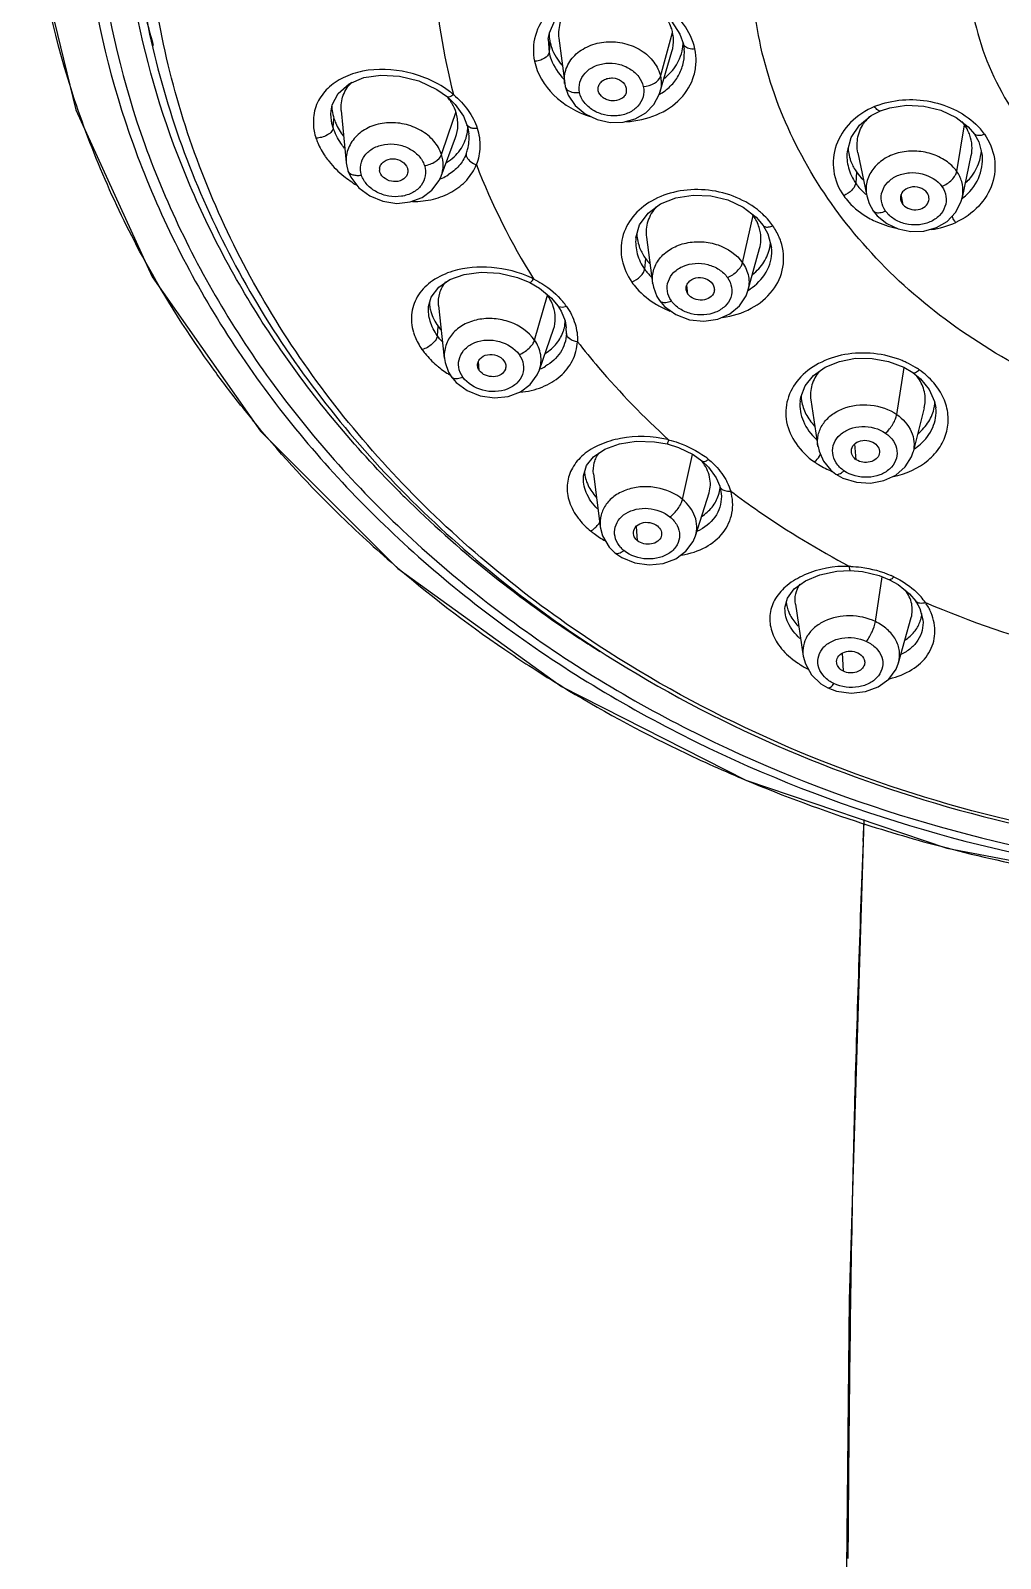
# Model space of a CAD drawing. Extents: x 0 to 1693, y 0 to 1240.
# Drawn here: x 888.09 to 918.06, y 594.51 to 641.74 of the extents above; entities that cross this region are included whole.
import ezdxf

# ---------------------------------------------------------------- set-up
doc = ezdxf.new("R2010")
doc.units = 0
doc.header["$LTSCALE"] = 14
doc.header["$MEASUREMENT"] = 0
doc.layers.add('DEF_LAYER_ASSEM_MEMBER', color=7, linetype='CONTINUOUS')

msp = doc.modelspace()

# ---------------------------------------------------------------- linework, layer by layer
at = {"layer": 'DEF_LAYER_ASSEM_MEMBER', "color": 7, "linetype": 'Continuous'}
for p, q in [((907.893, 642.035), (908.156, 641.636)), ((904.086, 641.479), (904.086, 641.476)), ((904.412, 641.506), (904.594, 640.102)), ((908.156, 641.636), (908.264, 641.321)), ((907.535, 639.827), (907.908, 641.096)), ((908.264, 641.321), (908.264, 641.321)), ((908.286, 641.172), (908.286, 641.173)), ((904.594, 640.102), (904.609, 640.011)), ((900.97, 639.69), (901.208, 639.457)), ((904.609, 640.011), (904.61, 640.01)), ((905.631, 639.881), (905.628, 639.903)), ((906.497, 639.961), (906.492, 639.818)), ((897.376, 639.259), (897.376, 639.266)), ((897.692, 639.266), (897.846, 637.661)), ((900.776, 637.241), (901.223, 638.439)), ((901.635, 638.546), (901.635, 638.547)), ((917.256, 638.542), (917.39, 638.304)), ((917.256, 638.542), (917.256, 638.542)), ((917.39, 638.304), (917.497, 637.893)), ((913.322, 638.004), (913.321, 637.992)), ((913.655, 637.967), (913.929, 636.633)), ((916.887, 636.578), (917.157, 637.876)), ((917.501, 637.892), (917.501, 637.893)), ((897.845, 637.664), (897.846, 637.656)), ((897.897, 637.412), (897.897, 637.411)), ((897.897, 637.411), (897.983, 637.211)), ((898.885, 637.36), (898.873, 637.418)), ((900.777, 637.241), (900.778, 637.244)), ((910.113, 636.281), (910.512, 635.974)), ((913.928, 636.633), (913.928, 636.631)), ((915.05, 636.359), (914.993, 636.671)), ((916.839, 636.438), (916.882, 636.599)), ((910.512, 635.974), (910.73, 635.719)), ((914.128, 636.173), (914.254, 636.018)), ((906.793, 635.335), (906.792, 635.332)), ((907.119, 635.35), (907.311, 633.928)), ((910.73, 635.719), (910.876, 635.459)), ((910.73, 635.719), (910.73, 635.719)), ((910.876, 635.459), (910.985, 635.036)), ((910.255, 633.696), (910.618, 635.006)), ((910.987, 635.036), (910.986, 635.041)), ((907.313, 633.915), (907.311, 633.928)), ((908.399, 633.597), (908.347, 633.729)), ((900.388, 633.199), (900.389, 633.207)), ((900.7, 633.239), (900.872, 631.613)), ((904.381, 633.234), (904.381, 633.234)), ((904.381, 633.234), (904.483, 633.068)), ((907.521, 633.398), (907.678, 633.214)), ((907.521, 633.398), (907.521, 633.398)), ((903.812, 631.252), (904.25, 632.511)), ((904.643, 632.548), (904.643, 632.549)), ((900.876, 631.611), (900.877, 631.6)), ((914.602, 631.514), (915.069, 631.335)), ((915.069, 631.335), (915.347, 631.171)), ((901.087, 631.046), (901.087, 631.046)), ((901.087, 631.046), (901.238, 630.867)), ((912.2, 630.323), (912.415, 628.887)), ((915.704, 630.074), (915.361, 628.721)), ((916.065, 630.075), (916.064, 630.077)), ((912.416, 628.881), (912.415, 628.887)), ((908.834, 628.437), (908.835, 628.437)), ((908.835, 628.437), (909.037, 628.244)), ((905.176, 627.976), (905.176, 627.976)), ((905.485, 628.036), (905.686, 626.407)), ((908.633, 626.123), (909.054, 627.454)), ((909.386, 627.653), (909.43, 627.435)), ((909.386, 627.653), (909.387, 627.652)), ((909.43, 627.435), (909.431, 627.426)), ((905.694, 626.409), (905.695, 626.399)), ((906.148, 625.595), (906.36, 625.449)), ((914.626, 624.765), (914.898, 624.613)), ((911.405, 623.94), (911.474, 624.19)), ((911.721, 624.007), (911.958, 622.397)), ((915.446, 624.099), (915.446, 624.1)), ((915.446, 624.099), (915.572, 623.88)), ((914.91, 622.198), (915.303, 623.595)), ((915.572, 623.88), (915.665, 623.523)), ((914.91, 622.198), (914.91, 622.198)), ((913.839, 617.334), (913.38, 602.497))]:
    msp.add_line(p, q, dxfattribs=at)
at = {"layer": 'DEF_LAYER_ASSEM_MEMBER', "color": 9, "linetype": 'Continuous'}
for p, q in [((904.086, 641.476), (904.11, 641.069)), ((907.555, 640.322), (907.93, 641.679)), ((904.14, 641.391), (904.11, 641.069)), ((905.631, 639.881), (905.629, 639.903)), ((900.997, 638.516), (901.232, 639.208)), ((897.441, 638.734), (897.466, 639.019)), ((916.71, 637.387), (916.948, 638.829)), ((900.789, 637.906), (900.997, 638.516)), ((913.613, 637.37), (913.586, 637.026)), ((910.091, 634.564), (910.42, 636.024)), ((907.087, 634.699), (907.062, 634.368)), ((903.664, 632.172), (904.061, 633.566)), ((908.399, 633.597), (908.367, 633.871)), ((900.661, 632.309), (900.684, 632.6)), ((904.648, 632.372), (904.643, 632.548)), ((901.956, 631.233), (901.932, 631.517)), ((914.857, 629.871), (915.087, 631.324)), ((913.601, 628.474), (913.557, 628.965)), ((908.236, 627.248), (908.542, 628.64)), ((906.842, 625.971), (906.811, 626.413)), ((914.194, 623.47), (914.401, 624.855)), ((913.208, 621.934), (913.18, 622.5)), ((913.837, 617.35), (913.811, 616.667))]:
    msp.add_line(p, q, dxfattribs=at)
at = {"layer": 'DEF_LAYER_ASSEM_MEMBER', "color": 7, "linetype": 'Continuous'}
for points in [[(888.091, 645.335), (888.17, 644.725), (889.485, 639.295), (891.85, 634.131), (895.194, 629.362), (899.441, 625.108), (904.491, 621.463), (910.188, 618.565), (916.407, 616.468), (922.533, 615.299)], [(904.087, 641.475), (904.12, 641.668), (904.287, 642.054), (904.58, 642.382), (904.986, 642.636), (905.471, 642.798), (906, 642.851), (906.54, 642.793), (907.056, 642.632), (907.518, 642.375), (907.893, 642.035)], [(908.264, 641.321), (908.27, 641.286), (908.286, 641.172)], [(897.376, 639.259), (897.409, 639.443), (897.595, 639.799), (897.937, 640.094), (898.391, 640.288), (898.91, 640.367), (899.494, 640.334), (900.092, 640.184), (900.642, 639.925), (900.97, 639.69)], [(904.61, 640.01), (904.7, 639.747), (904.916, 639.43), (905.223, 639.171), (905.595, 638.99), (905.999, 638.899), (906.405, 638.909), (906.777, 639.014), (907.099, 639.199), (907.352, 639.456), (907.518, 639.769), (907.537, 639.829)], [(901.208, 639.457), (901.463, 639.093), (901.575, 638.833)], [(913.328, 638.003), (913.451, 638.439), (913.706, 638.815), (914.069, 639.113), (914.349, 639.257)], [(914.349, 639.257), (914.644, 639.356), (915.153, 639.431), (915.691, 639.405), (916.215, 639.277), (916.686, 639.059), (917.065, 638.767), (917.256, 638.542)], [(901.575, 638.833), (901.589, 638.788), (901.626, 638.616), (901.634, 638.546)], [(897.846, 637.656), (897.862, 637.547), (897.897, 637.412)], [(897.983, 637.211), (898.231, 636.885), (898.573, 636.631), (898.977, 636.466), (899.405, 636.401), (899.82, 636.444), (900.188, 636.585), (900.493, 636.809), (900.716, 637.105), (900.778, 637.244)], [(906.793, 635.335), (906.909, 635.739), (907.172, 636.096), (907.556, 636.384), (908.032, 636.575), (908.563, 636.658), (909.108, 636.636), (909.635, 636.508), (910.113, 636.281)], [(913.928, 636.631), (914.001, 636.4), (914.128, 636.173)], [(914.254, 636.018), (914.545, 635.782), (914.898, 635.614), (915.291, 635.534), (915.694, 635.545), (916.079, 635.65), (916.412, 635.844), (916.67, 636.113), (916.839, 636.438)], [(900.389, 633.207), (900.472, 633.503), (900.701, 633.814), (901.043, 634.051), (901.484, 634.206), (902.01, 634.274), (902.577, 634.244), (903.14, 634.111), (903.515, 633.955)], [(903.515, 633.955), (903.814, 633.78), (904.182, 633.474), (904.381, 633.234)], [(907.317, 633.916), (907.335, 633.814), (907.443, 633.524), (907.521, 633.398)], [(907.678, 633.214), (908.028, 632.96), (908.449, 632.804), (908.896, 632.755), (909.327, 632.815), (909.702, 632.981), (909.997, 633.229), (910.201, 633.543), (910.256, 633.699)], [(904.483, 633.068), (904.604, 632.765), (904.643, 632.548)], [(900.877, 631.6), (900.897, 631.477), (901.005, 631.18), (901.087, 631.046)], [(911.869, 630.28), (911.888, 630.406), (912.025, 630.758), (912.279, 631.075), (912.643, 631.333), (913.088, 631.515), (913.582, 631.611), (914.097, 631.609), (914.602, 631.514)], [(901.238, 630.867), (901.578, 630.614), (901.986, 630.453), (902.422, 630.391), (902.847, 630.433), (903.225, 630.578), (903.528, 630.805), (903.746, 631.099), (903.813, 631.253)], [(915.347, 631.171), (915.585, 630.977), (915.86, 630.642), (916.026, 630.276), (916.064, 630.077)], [(905.176, 627.976), (905.271, 628.294), (905.488, 628.568), (905.833, 628.797), (906.285, 628.962), (906.807, 629.045), (907.367, 629.032), (907.76, 628.962)], [(907.76, 628.962), (908.106, 628.853), (908.562, 628.631), (908.834, 628.437)], [(912.425, 628.882), (912.456, 628.737), (912.592, 628.425), (912.815, 628.155), (912.968, 628.032)], [(912.968, 628.032), (913.191, 627.904), (913.606, 627.776), (914.042, 627.752), (914.46, 627.828), (914.829, 627.998), (915.119, 628.251), (915.309, 628.564), (915.361, 628.721)], [(909.037, 628.244), (909.276, 627.912), (909.387, 627.652)], [(905.695, 626.399), (905.763, 626.125), (905.967, 625.776), (906.148, 625.595)], [(906.36, 625.449), (906.766, 625.287), (907.205, 625.228), (907.636, 625.271), (908.025, 625.412), (908.34, 625.645), (908.559, 625.944), (908.633, 626.123)], [(911.474, 624.19), (911.688, 624.478), (912.034, 624.731), (912.479, 624.921), (913.001, 625.03), (913.419, 625.048)], [(913.419, 625.048), (913.799, 625.014), (914.31, 624.892), (914.626, 624.765)], [(914.898, 624.613), (915.249, 624.331), (915.446, 624.1)], [(911.966, 622.406), (912.03, 622.16), (912.218, 621.827), (912.508, 621.551), (912.728, 621.423)], [(912.728, 621.423), (912.997, 621.323), (913.446, 621.261), (913.886, 621.309), (914.283, 621.456), (914.609, 621.691), (914.836, 622.004), (914.91, 622.198)], [(913.38, 602.497), (913.184, 582.76), (912.751, 562.227)]]:
    msp.add_lwpolyline(points, dxfattribs=at)
for centre, radius, start, end in [((917.322, 648.531), 26.452, 190.9383, 195.9037), ((905.456, 641.67), 1.346, 179.7537, 188.2077), ((905.433, 641.667), 1.323, 188.2288, 192.0418), ((906.765, 641.43), 1.191, 2.4424, 12.0396), ((906.857, 641.417), 1.4, 336.9658, 350.4547), ((906.845, 641.419), 1.412, 350.471, 357.5747), ((899.593, 638.612), 1.75, 33.4831, 37.9253), ((898.681, 639.442), 1.285, 181.5215, 187.7218), ((900.252, 638.807), 1.351, 349.1422, 357.9572), ((914.99, 638.094), 1.392, 136.0123, 143.7972), ((915.039, 638.049), 1.458, 134.8106, 136.0607), ((915.765, 638.001), 1.444, 34.9753, 40.0772), ((915.845, 638.058), 1.346, 34.3478, 34.9407), ((914.729, 638.195), 1.383, 183.1398, 188.1453), ((914.739, 638.197), 1.393, 188.1632, 197.5555), ((916.035, 638.13), 1.439, 342.0053, 350.7785), ((916.072, 638.124), 1.402, 350.8038, 356.3652), ((899.151, 637.444), 0.279, 170.3718, 185.384), ((909.234, 635.194), 1.448, 34.9512, 37.6625), ((909.289, 635.233), 1.381, 26.3446, 34.9676), ((909.358, 635.267), 1.304, 17.2586, 26.3435), ((908.159, 635.532), 1.343, 182.8253, 188.1027), ((908.243, 635.546), 1.428, 188.1604, 197.6405), ((909.674, 635.285), 1.284, 349.0835, 356.3118), ((908.523, 635.704), 1.753, 215.0126, 221.6456), ((902.74, 632.643), 1.611, 34.9453, 36.5035), ((901.584, 633.394), 1.173, 183.0997, 189.0005), ((903.029, 632.803), 1.279, 18.5144, 18.9616), ((902.26, 633.703), 1.925, 214.9795, 219.118), ((903.46, 632.809), 1.152, 342.3645, 347.2741), ((903.413, 632.818), 1.2, 347.3274, 357.7295), ((914.314, 630.179), 1.457, 31.6669, 38.5471), ((913.135, 630.499), 1.24, 183.0978, 184.2444), ((913.157, 630.501), 1.263, 184.2606, 189.4618), ((914.787, 630.327), 1.248, 350.0607, 357.9418), ((914.78, 630.328), 1.255, 349.2909, 350.0628), ((907.591, 627.496), 1.558, 37.0882, 37.7076), ((907.603, 627.505), 1.543, 36.5051, 37.0882), ((923.064, 650.994), 33.298, 224.1676, 225.3286), ((906.312, 628.192), 1.112, 184.2399, 190.5551), ((923.941, 651.915), 34.57, 225.3681, 231.0587), ((908.312, 627.71), 1.087, 342.1003, 345.7509), ((908.302, 627.712), 1.098, 345.7794, 356.7846), ((925.192, 653.483), 36.576, 231.0788, 236.3578), ((912.471, 624.182), 1.04, 184.8504, 192.6908), ((914.591, 623.821), 1.044, 341.7615, 343.8902), ((914.593, 623.82), 1.043, 343.9028, 354.3808), ((914.588, 623.822), 1.047, 339.1458, 341.7615), ((925.691, 654.222), 37.467, 236.3477, 237.2846), ((925.794, 654.381), 37.656, 237.284, 237.4908), ((925.843, 654.458), 37.748, 237.4908, 237.7228)]:
    msp.add_arc(centre, radius, start, end, dxfattribs=at)
at = {"layer": 'DEF_LAYER_ASSEM_MEMBER', "color": 9, "linetype": 'Continuous'}
for centre, radius, start, end in [((919.981, 644.701), 19.457, 183.3868, 194.7076), ((906.143, 641.722), 2.163, 223.2976, 223.6196), ((899.392, 637.663), 2.745, 49.8517, 52.2764), ((906.562, 641.408), 1.9, 300.3234, 301.4505), ((906.573, 641.39), 1.88, 301.4519, 301.8104), ((915.158, 637.024), 2.567, 109.73, 112.6088), ((915.899, 637.37), 2.035, 35.023, 40.8317), ((899.976, 639.97), 3.508, 230.9837, 238.9521), ((900.134, 638.681), 1.644, 294.1643, 301.5444), ((921.543, 645.248), 21.114, 201.2468, 211.9837), ((900.094, 638.767), 1.739, 292.4033, 294.2143), ((915.778, 637.975), 1.801, 307.3917, 308.5825), ((915.876, 636.798), 1.026, 348.8127, 356.4852), ((908.975, 634.193), 2.554, 49.2567, 52.0007), ((909.27, 634.478), 2.143, 35.0112, 40.4445), ((915.539, 638.353), 2.787, 277.8724, 294.0843), ((918.757, 649.49), 30.939, 208.4068, 208.6711), ((902.257, 631.315), 3.075, 63.411, 64.7194), ((908.309, 634.062), 1.007, 185.8895, 187.696), ((909.296, 635.278), 1.838, 301.3709, 302.1484), ((909.31, 635.256), 1.813, 302.1401, 306.4217), ((902.745, 631.872), 2.331, 35.1313, 39.7498), ((908.928, 635.791), 2.928, 239.335, 242.632), ((908.98, 635.894), 3.043, 242.646, 248.1481), ((902.668, 633.777), 3.131, 229.4336, 230.9667), ((902.813, 633.961), 3.365, 231.0235, 238.3071), ((903.17, 632.817), 1.675, 292.4902, 293.505), ((903.198, 632.756), 1.608, 293.4698, 299.9189), ((913.893, 628.796), 2.965, 65.0916, 67.6921), ((913.956, 628.928), 2.818, 58.3557, 65.1345), ((914.062, 629.104), 2.613, 55.2898, 58.3153), ((921.077, 651.033), 33.729, 218.2247, 219.2123), ((907.016, 625.878), 3.307, 76.1881, 76.6327), ((907.287, 626.348), 2.765, 50.6003, 53.5213), ((914.003, 630.936), 3.045, 247.8785, 248.1691), ((904.88, 627.087), 0.968, 319.993, 324.9861), ((904.908, 627.066), 0.933, 325.0124, 326.9122), ((923.455, 653.283), 37.005, 227.3012, 229.0915), ((908.055, 627.67), 1.544, 294.219, 297.851), ((907.007, 626.373), 0.916, 222.1159, 230.4854), ((924.66, 654.731), 38.889, 229.1464, 235.6968), ((913.298, 621.66), 3.52, 87.8351, 88.4629), ((913.386, 621.945), 3.221, 64.6692, 66.3528), ((913.942, 622.779), 2.208, 35.3886, 41.157), ((928.031, 652.983), 31.428, 246.9808, 255.2238), ((925.515, 655.968), 40.393, 235.684, 238.2311), ((913.25, 624.339), 2.595, 231.3101, 236.1786), ((926.489, 657.591), 42.285, 238.2675, 243.9353), ((927.119, 658.869), 43.71, 243.9286, 246.8993), ((927.715, 660.303), 45.263, 246.9183, 251.7924), ((928.066, 661.367), 46.384, 251.7905, 255.1471), ((1685.065, 587.645), 771.799, 177.845028, 178.456591), ((928.461, 662.956), 48.021, 255.1781, 262.9147)]:
    msp.add_arc(centre, radius, start, end, dxfattribs=at)
for points, start_tangent, end_tangent in [([(928.579, 679.564), (914.427, 677.363), (907.964, 674.683), (902.211, 671.061), (897.369, 666.623), (893.603, 661.521), (891.044, 655.932), (889.78, 650.048), (889.855, 644.073), (891.266, 638.212), (893.964, 632.667), (897.856, 627.631), (902.809, 623.277), (908.651, 619.754), (922.171, 615.658)], (-1, 0), (0.990632, -0.136562)), ([(928.579, 679.155), (914.568, 676.977), (908.168, 674.324), (902.473, 670.739), (897.677, 666.346), (893.947, 661.296), (891.411, 655.763), (890.158, 649.938), (890.229, 644.022), (891.622, 638.219), (894.29, 632.729), (898.14, 627.741), (903.04, 623.427), (908.821, 619.936), (922.203, 615.873)], (-1, 0), (0.990541, -0.137215)), ([(928.579, 628.923), (921.604, 630.07), (918.452, 631.462), (915.69, 633.335), (913.423, 635.618), (911.739, 638.222), (910.701, 641.048), (910.351, 643.986), (910.701, 646.925), (911.739, 649.751), (913.423, 652.355), (915.69, 654.637), (918.452, 656.511), (921.604, 657.903), (928.579, 659.049)], (-1, 0), (1, 0)), ([(905.631, 622.734), (899.743, 627.573), (895.311, 633.376), (892.559, 639.85), (891.626, 646.669)], (-0.83663, 0.547769), (0, 1)), ([(891.544, 634.772), (889.343, 639.936), (888.189, 645.328)], (-0.475728, 0.879592), (-0.112484, 0.993653)), ([(908.618, 641.174), (908.261, 641.942), (907.581, 642.561), (906.683, 642.935), (905.706, 643.016), (904.797, 642.788), (904.088, 642.289), (903.689, 641.589), (903.661, 640.792)], (-0.214794, 0.976659), (0.204982, -0.978766)), ([(904.11, 641.069), (903.967, 640.885), (903.815, 640.819), (903.66, 640.792)], (-0.090074, -0.995935), (-0.998052, -0.062381)), ([(904.11, 641.069), (904.176, 640.849), (904.569, 640.239)], (0.20868, -0.977984), (0.685786, -0.727803)), ([(904.593, 640.106), (904.645, 640.569), (904.906, 640.974), (905.336, 641.261), (905.874, 641.392), (906.442, 641.344), (906.96, 641.126), (907.349, 640.767), (907.555, 640.322)], (-0.128146, 0.991755), (0.208589, -0.978003)), ([(906.495, 638.928), (907.434, 639.138), (908.173, 639.64), (908.589, 640.358), (908.653, 640.762), (908.618, 641.174)], (0.9989, 0.046882), (-0.195652, 0.980673)), ([(907.563, 639.793), (907.896, 640.062), (908.134, 640.394), (908.266, 640.771), (908.286, 641.172)], (0.849795, 0.527113), (-0.092886, 0.995677)), ([(908.294, 641.261), (908.264, 641.321)], (-0.654604, 0.755972), (-0.209602, 0.977787)), ([(908.618, 641.174), (908.429, 641.187), (908.294, 641.261)], (-0.995823, -0.091304), (-0.654604, 0.755972)), ([(901.071, 639.834), (899.748, 640.446), (898.348, 640.484), (897.751, 640.283), (897.277, 639.954), (896.957, 639.515), (896.829, 638.985)], (-0.790854, 0.612004), (-0.041105, -0.999155)), ([(903.661, 640.792), (904.252, 639.758), (905.384, 639.081)], (0.208227, -0.978081), (0.950743, -0.309979)), ([(905.053, 639.828), (905.064, 640.146), (905.224, 640.428), (905.506, 640.633), (905.867, 640.73), (906.256, 640.704), (906.612, 640.558), (906.882, 640.314), (907.023, 640.01)], (-0.20868, 0.977984), (0.208654, -0.97799)), ([(907.023, 640.01), (907.37, 640.118), (907.555, 640.322)], (0.995764, 0.091944), (0.266605, 0.963806)), ([(907.555, 640.322), (907.573, 640.198), (907.536, 639.829)], (0.20873, -0.977973), (-0.27981, -0.960055)), ([(901.162, 639.761), (901.047, 639.69), (900.97, 639.69)], (-0.783634, -0.621222), (-0.764549, 0.644566)), ([(901.162, 639.761), (901.611, 639.273), (901.891, 638.72)], (0.762556, -0.646922), (0.31163, -0.950204)), ([(904.61, 640.01), (904.615, 639.991), (904.649, 639.934)], (0.21157, -0.977363), (0.661075, -0.75032)), ([(904.649, 639.934), (904.817, 639.843), (905.053, 639.828)], (0.661075, -0.75032), (0.995764, 0.091945)), ([(907.023, 640.01), (907.014, 639.691), (906.857, 639.408), (906.576, 639.203), (906.213, 639.108), (905.825, 639.136), (905.468, 639.282), (905.196, 639.524), (905.053, 639.828)], (0.208654, -0.97799), (-0.208679, 0.977984)), ([(914.292, 639.441), (916.008, 639.522), (917.439, 638.7)], (0.941231, 0.337762), (0.653391, -0.757021)), ([(897.441, 638.734), (897.404, 638.869), (897.376, 639.259)], (-0.307928, 0.95141), (0.087121, 0.996198)), ([(914.171, 639.394), (913.425, 638.897), (912.985, 638.196), (912.907, 637.403), (913.215, 636.636)], (-0.919789, -0.392413), (0.573328, -0.819326)), ([(914.349, 639.257), (914.27, 639.281), (914.171, 639.394)], (-0.923528, -0.383532), (-0.553192, 0.833054)), ([(896.83, 638.983), (896.829, 638.845), (896.91, 638.419)], (-0.050587, -0.99872), (0.313809, -0.949486)), ([(897.441, 638.734), (897.394, 638.627), (897.262, 638.516), (897.079, 638.441), (896.91, 638.419)], (-0.087904, -0.996129), (-0.999901, 0.014048)), ([(897.79, 638.107), (897.678, 638.259), (897.441, 638.734)], (-0.624737, 0.780836), (-0.308976, 0.95107)), ([(900.789, 637.906), (900.551, 638.323), (900.149, 638.653), (899.639, 638.85), (899.09, 638.889), (898.576, 638.762), (898.169, 638.486), (897.912, 638.106), (897.845, 637.664)], (-0.308447, 0.951242), (0.086398, -0.996261)), ([(901.891, 638.72), (901.779, 638.717), (901.683, 638.736), (901.575, 638.833)], (-0.99258, -0.121594), (-0.309364, 0.950944)), ([(901.891, 638.72), (901.975, 638.146), (901.864, 637.596)], (0.305672, -0.952137), (-0.361573, -0.932344)), ([(896.91, 638.419), (896.962, 638.276), (897.195, 637.855)], (0.302478, -0.953156), (0.573063, -0.819511)), ([(898.315, 637.273), (898.292, 637.592), (898.422, 637.883), (898.68, 638.104), (899.03, 638.222), (899.42, 638.218), (899.791, 638.093), (900.086, 637.865), (900.26, 637.568)], (-0.308442, 0.951243), (0.30847, -0.951234)), ([(901.546, 637.917), (901.595, 638.067), (901.635, 638.546)], (0.370899, 0.928673), (-0.092975, 0.995668)), ([(917.566, 638.537), (917.87, 637.786), (917.803, 637.008), (917.388, 636.315), (916.677, 635.809)], (0.572181, -0.820127), (-0.909081, -0.416619)), ([(917.566, 638.537), (917.465, 638.503), (917.256, 638.542)], (-0.914083, -0.405527), (-0.571301, 0.820741)), ([(897.196, 637.853), (897.318, 637.691), (897.767, 637.244)], (0.569832, -0.821761), (0.776232, -0.630448)), ([(900.26, 637.568), (900.598, 637.693), (900.789, 637.906)], (0.988702, 0.149896), (0.321943, 0.946759)), ([(900.778, 637.244), (900.84, 637.571), (900.789, 637.906)], (0.350011, 0.936746), (-0.30849, 0.951228)), ([(901.546, 637.917), (901.326, 637.559), (900.994, 637.28)], (-0.369877, -0.929081), (-0.851677, -0.524067)), ([(901.546, 637.917), (901.57, 637.827), (901.688, 637.69), (901.863, 637.596)], (0.034077, -0.999419), (0.945114, -0.32674)), ([(913.321, 637.992), (913.364, 637.496), (913.586, 637.026)], (-0.09301, -0.995665), (0.572807, -0.81969)), ([(916.71, 637.387), (916.373, 637.715), (915.92, 637.931), (915.409, 638.015), (914.898, 637.959), (914.447, 637.76), (914.112, 637.446), (913.931, 637.055), (913.928, 636.633)], (-0.57275, 0.81973), (0.201938, -0.979398)), ([(916.901, 636.567), (917.378, 637.172), (917.501, 637.892)], (0.781695, 0.62366), (-0.093061, 0.99566)), ([(897.897, 637.411), (897.947, 637.338), (898.043, 637.287), (898.173, 637.265), (898.315, 637.273)], (0.311708, -0.950178), (0.988708, 0.149857)), ([(900.26, 637.568), (900.285, 637.249), (900.159, 636.957), (899.901, 636.736), (899.55, 636.62), (899.16, 636.625), (898.789, 636.751), (898.491, 636.977), (898.315, 637.273)], (0.30847, -0.951234), (-0.308442, 0.951243)), ([(899.891, 636.456), (900.538, 636.532), (901.11, 636.759), (901.566, 637.122), (901.863, 637.596)], (0.999991, -0.004175), (0.368171, 0.929758)), ([(914.509, 636.164), (914.383, 636.468), (914.409, 636.782), (914.583, 637.06), (914.878, 637.257), (915.248, 637.346), (915.638, 637.313), (916.251, 636.92)], (-0.572747, 0.819732), (0.572727, -0.819746)), ([(916.251, 636.92), (916.557, 637.13), (916.664, 637.267), (916.71, 637.387)], (0.917482, 0.397778), (0.162985, 0.986629)), ([(916.899, 636.735), (916.863, 637.071), (916.71, 637.387)], (0.060864, 0.998146), (-0.572698, 0.819767)), ([(910.548, 636.206), (909.797, 636.623), (908.93, 636.816), (908.056, 636.763), (907.281, 636.473), (906.7, 635.981), (906.382, 635.349), (906.37, 634.648), (906.666, 633.968)], (-0.787932, 0.615763), (0.571396, -0.820675)), ([(913.586, 637.026), (913.552, 636.924), (913.469, 636.813), (913.215, 636.636)], (-0.077379, -0.997002), (-0.918517, -0.395382)), ([(913.586, 637.026), (913.657, 636.931), (913.916, 636.67)], (0.5727, -0.819765), (0.76931, -0.638876)), ([(916.251, 636.92), (916.375, 636.616), (916.345, 636.302), (916.172, 636.024), (915.878, 635.825), (915.509, 635.735), (915.119, 635.767), (914.767, 635.918), (914.509, 636.164)], (0.572728, -0.819746), (-0.572747, 0.819732)), ([(913.215, 636.636), (913.371, 636.441), (913.986, 635.954)], (0.571745, -0.820432), (0.870723, -0.491774)), ([(910.901, 635.869), (910.712, 636.066), (910.642, 636.128)], (-0.648197, 0.761472), (-0.757545, 0.652783)), ([(913.986, 635.954), (914.186, 635.851), (914.84, 635.634)], (0.870723, -0.491774), (0.978094, -0.208165)), ([(914.128, 636.173), (914.186, 636.127), (914.332, 636.113), (914.509, 636.164)], (0.572124, -0.820167), (0.917476, 0.397791)), ([(916.677, 635.809), (916.646, 635.852), (916.565, 636.005)], (-0.591996, 0.805941), (-0.402583, 0.915384)), ([(906.792, 635.332), (906.837, 634.841), (907.062, 634.368)], (-0.09273, -0.995691), (0.572727, -0.819746)), ([(910.73, 635.719), (910.776, 635.682), (910.889, 635.67), (911.026, 635.708)], (0.571845, -0.820361), (0.923406, 0.383824)), ([(911.27, 635.226), (911.222, 635.35), (911.025, 635.708)], (-0.320831, 0.947136), (-0.565181, 0.824967)), ([(907.308, 633.959), (907.35, 634.361), (907.555, 634.723), (907.899, 635.005), (908.345, 635.174), (908.843, 635.212), (909.336, 635.113), (910.091, 634.564)], (-0.102608, 0.994722), (0.572621, -0.819821)), ([(909.466, 632.87), (910.358, 633.155), (911.016, 633.704), (911.338, 634.432), (911.27, 635.226)], (0.990504, 0.137484), (-0.320831, 0.947136)), ([(910.386, 633.798), (910.864, 634.354), (910.972, 634.684), (910.985, 635.036)], (0.804565, 0.593865), (-0.090897, 0.99586)), ([(894.58, 630.164), (893.761, 631.248), (891.612, 634.646)], (-0.618738, 0.785598), (-0.479781, 0.877388)), ([(903.57, 634.095), (902.334, 634.417), (901.142, 634.303)], (-0.904205, 0.427098), (-0.957809, -0.287405)), ([(907.89, 633.385), (907.768, 633.687), (907.797, 633.996), (907.969, 634.268), (908.261, 634.46), (908.628, 634.544), (909.016, 634.507), (909.366, 634.353), (909.623, 634.107)], (-0.572728, 0.819746), (0.572708, -0.819759)), ([(909.623, 634.107), (909.928, 634.309), (910.038, 634.444), (910.091, 634.564)], (0.923163, 0.384408), (0.220556, 0.975374)), ([(910.091, 634.564), (910.272, 634.14), (910.256, 633.699)], (0.572812, -0.819687), (-0.264086, -0.964499)), ([(901.142, 634.303), (900.514, 634.008), (900.079, 633.57), (899.869, 633.026), (899.923, 632.413)], (-0.957809, -0.287405), (0.293209, -0.956048)), ([(903.515, 633.955), (903.534, 633.957), (903.563, 633.978), (903.633, 634.064)], (0.894109, -0.44785), (0.572064, 0.820209)), ([(903.634, 634.064), (903.893, 633.918), (904.537, 633.363)], (0.893118, -0.449822), (0.639161, -0.769073)), ([(906.666, 633.968), (906.936, 634.145), (907.028, 634.266), (907.062, 634.368)], (0.93401, 0.357246), (0.077379, 0.997002)), ([(906.666, 633.968), (906.821, 633.772), (907.435, 633.272)], (0.571596, -0.820535), (0.860089, -0.510143)), ([(907.062, 634.368), (907.274, 634.117)], (0.572727, -0.819746), (0.70805, -0.706162)), ([(909.623, 634.107), (909.748, 633.805), (909.723, 633.495), (909.55, 633.224), (909.257, 633.033), (908.889, 632.951), (908.5, 632.989), (908.149, 633.14), (907.89, 633.385)], (0.572708, -0.819759), (-0.572727, 0.819746)), ([(900.661, 632.309), (900.437, 632.761), (900.389, 633.199)], (-0.572025, 0.820236), (0.09081, 0.995868)), ([(904.651, 633.213), (904.563, 633.189), (904.381, 633.234)], (-0.938844, -0.344342), (-0.571837, 0.820367)), ([(904.651, 633.213), (904.915, 632.677), (904.989, 632.124)], (0.570851, -0.821054), (-0.035937, -0.999354)), ([(907.521, 633.398), (907.578, 633.353), (907.719, 633.338), (907.89, 633.385)], (0.572847, -0.819663), (0.923162, 0.38441)), ([(903.664, 632.172), (902.907, 632.728), (902.413, 632.834), (901.914, 632.805), (901.467, 632.644), (901.126, 632.367), (900.923, 632.01), (900.876, 631.611)], (-0.572723, 0.819749), (0.091511, -0.995804)), ([(899.924, 632.411), (899.97, 632.278), (900.185, 631.885)], (0.285025, -0.95852), (0.576691, -0.816962)), ([(900.661, 632.309), (900.619, 632.193), (900.501, 632.054), (900.185, 631.885)], (-0.07747, -0.996995), (-0.977767, -0.209697)), ([(900.805, 632.126), (900.661, 632.309)], (-0.660492, 0.750833), (-0.573457, 0.819236)), ([(901.445, 631.029), (901.321, 631.332), (901.351, 631.64), (901.524, 631.908), (901.817, 632.096), (902.187, 632.175), (902.577, 632.132), (903.189, 631.725)], (-0.572727, 0.819746), (0.572749, -0.819731)), ([(903.189, 631.725), (903.492, 631.92), (903.605, 632.052), (903.664, 632.172)], (0.928721, 0.370779), (0.273987, 0.961733)), ([(903.213, 630.56), (903.899, 630.722), (904.457, 631.059), (904.836, 631.54), (904.989, 632.123)], (0.995659, 0.09308), (0.043377, 0.999059)), ([(903.813, 631.253), (903.852, 631.718), (903.664, 632.172)], (0.327565, 0.944828), (-0.572772, 0.819715)), ([(904.648, 632.372), (904.461, 631.791), (904, 631.363)], (-0.04161, -0.999134), (-0.866372, -0.499399)), ([(904.989, 632.123), (904.751, 632.21), (904.648, 632.372)], (-0.993191, 0.116499), (-0.07711, 0.997023)), ([(904.989, 632.124), (905.636, 631.33), (907.805, 629.09)], (0.614499, -0.788918), (0.73942, -0.673245)), ([(900.185, 631.885), (900.28, 631.758), (900.631, 631.4)], (0.568314, -0.822811), (0.761816, -0.647794)), ([(903.189, 631.725), (903.315, 631.422), (903.289, 631.113), (903.116, 630.845), (902.821, 630.659), (902.451, 630.582), (902.06, 630.625), (901.445, 631.029)], (0.572749, -0.819731), (-0.572727, 0.819746)), ([(915.018, 631.539), (913.247, 631.724), (912.44, 631.447), (911.826, 630.965), (911.484, 630.338), (911.452, 629.645), (911.742, 628.972), (912.314, 628.405)], (-0.925129, 0.379654), (0.820867, -0.571119)), ([(914.742, 627.951), (915.829, 628.466), (916.191, 628.877), (916.4, 629.355), (916.438, 629.868), (916.3, 630.378), (915.996, 630.851), (915.55, 631.252)], (0.976682, 0.214693), (-0.817101, 0.576495)), ([(915.347, 631.171), (915.434, 631.173), (915.55, 631.252)], (0.821726, -0.569882), (0.742544, 0.669797)), ([(901.087, 631.046), (901.142, 631.002), (901.279, 630.986), (901.445, 631.029)], (0.572599, -0.819835), (0.928736, 0.370741)), ([(911.869, 630.28), (911.88, 629.969), (911.971, 629.662), (912.37, 629.099)], (-0.094223, -0.995551), (0.724914, -0.68884)), ([(912.415, 628.887), (912.428, 629.239), (912.57, 629.569), (912.828, 629.848), (913.183, 630.05), (914.044, 630.165), (914.857, 629.871)], (-0.148183, 0.98896), (0.821688, -0.569938)), ([(898.36, 626.086), (897.45, 626.955), (894.944, 629.71)], (-0.7349, 0.678175), (-0.632187, 0.774815)), ([(914.51, 629.294), (914.736, 629.575), (914.818, 629.737), (914.857, 629.871)], (0.742174, 0.670207), (0.156763, 0.987636)), ([(914.857, 629.871), (915.304, 629.345), (915.387, 629.035), (915.361, 628.722)], (0.821846, -0.569709), (-0.245449, -0.96941)), ([(915.584, 628.952), (915.966, 629.47), (916.065, 630.075)], (0.755732, 0.654881), (-0.09271, 0.995693)), ([(907.78, 629.096), (906.319, 629.131), (905.681, 628.937), (905.173, 628.625), (904.833, 628.218), (904.678, 627.747), (904.719, 627.239), (904.97, 626.727)], (-0.972907, 0.231198), (0.576355, -0.817199)), ([(913.223, 628.133), (912.981, 628.382), (912.876, 628.68), (912.919, 628.983), (913.105, 629.245), (913.407, 629.426), (913.78, 629.5), (914.51, 629.294)], (-0.821772, 0.569817), (0.82176, -0.569834)), ([(914.51, 629.294), (914.754, 629.047), (914.862, 628.749), (914.819, 628.447), (914.632, 628.186), (914.328, 628.005), (913.954, 627.932), (913.223, 628.133)], (0.82176, -0.569834), (-0.821772, 0.569817)), ([(907.805, 629.09), (907.79, 629.038), (907.776, 628.997), (907.766, 628.97), (907.76, 628.962)], (-0.27866, -0.96039), (-0.970922, 0.239397)), ([(907.805, 629.09), (908.111, 628.999), (908.931, 628.571)], (0.970496, -0.241115), (0.803993, -0.594639)), ([(915.4, 628.814), (915.584, 628.952)], (0.838766, 0.544493), (0.755732, 0.654881)), ([(908.835, 628.437), (908.871, 628.422), (908.947, 628.434), (909.042, 628.485)], (0.771535, -0.636186), (0.8226, 0.56862)), ([(909.042, 628.485), (909.2, 628.341), (909.57, 627.861)], (0.76972, -0.638381), (0.48747, -0.87314)), ([(912.314, 628.405), (912.441, 628.323), (912.856, 628.114)], (0.820974, -0.570965), (0.926387, -0.376573)), ([(912.315, 628.405), (912.361, 628.448), (912.503, 628.631)], (0.75918, 0.650881), (0.525524, 0.850779)), ([(905.605, 626.956), (905.258, 627.466), (905.176, 627.976)], (-0.696954, 0.717116), (0.093094, 0.995657)), ([(909.57, 627.861), (909.616, 627.773), (909.723, 627.506)], (0.48747, -0.87314), (0.296354, -0.955078)), ([(912.968, 628.032), (913.078, 628.034), (913.15, 628.074), (913.223, 628.133)], (0.821532, -0.570163), (0.742169, 0.670213)), ([(908.236, 627.248), (907.43, 627.61), (906.972, 627.636), (906.534, 627.552), (906.155, 627.367), (905.876, 627.096), (905.72, 626.766), (905.694, 626.409)], (-0.77085, 0.637017), (0.112596, -0.993641)), ([(908.212, 625.528), (908.952, 625.775), (909.489, 626.225), (909.762, 626.827), (909.723, 627.505)], (0.986316, 0.164865), (-0.290623, 0.956838)), ([(909.431, 627.426), (909.408, 627.086), (909.283, 626.776), (908.776, 626.305)], (0.086189, -0.996279), (-0.883977, -0.46753)), ([(909.387, 627.652), (909.4, 627.621), (909.485, 627.542)], (0.291779, -0.956486), (0.885553, -0.464538)), ([(909.485, 627.542), (909.538, 627.521), (909.723, 627.505)], (0.885553, -0.464538), (0.995028, 0.099595)), ([(909.723, 627.506), (910.596, 626.877), (913.393, 625.178)], (0.799945, -0.600073), (0.882837, -0.469679)), ([(906.328, 625.759), (906.168, 626.03), (906.142, 626.322), (906.251, 626.595), (906.482, 626.811), (906.804, 626.942), (907.173, 626.968), (907.848, 626.707)], (-0.669782, 0.742558), (0.770872, -0.63699)), ([(907.848, 626.707), (908.096, 626.962), (908.188, 627.116), (908.236, 627.248)], (0.807301, 0.59014), (0.215059, 0.976601)), ([(908.634, 626.125), (908.676, 626.42), (908.619, 626.718), (908.236, 627.248)], (0.300578, 0.953757), (-0.770893, 0.636965)), ([(904.971, 626.726), (905.06, 626.608), (905.396, 626.274)], (0.572182, -0.820126), (0.773852, -0.633366)), ([(905.499, 626.342), (905.529, 626.369), (905.621, 626.464)], (0.773553, 0.633732), (0.642488, 0.766296)), ([(907.848, 626.707), (908.066, 626.442), (908.143, 626.139), (908.066, 625.843), (907.848, 625.601), (907.522, 625.449), (907.138, 625.407), (906.424, 625.666)], (0.770872, -0.63699), (-0.770857, 0.637008)), ([(905.396, 626.274), (905.419, 626.286), (905.499, 626.342)], (0.892733, 0.450586), (0.773553, 0.633732)), ([(905.396, 626.274), (905.501, 626.19), (905.853, 625.963)], (0.76809, -0.640342), (0.874406, -0.485196)), ([(906.148, 625.595), (906.265, 625.583), (906.343, 625.615), (906.424, 625.666)], (0.770838, -0.637032), (0.807326, 0.590106)), ([(913.393, 625.178), (912.002, 624.911), (911.472, 624.591), (911.11, 624.184), (910.942, 623.722), (910.973, 623.235), (911.202, 622.755), (911.626, 622.314)], (-0.999675, 0.025505), (0.783878, -0.620915)), ([(913.419, 625.048), (913.411, 625.057), (913.404, 625.084), (913.398, 625.126), (913.393, 625.178)], (-0.999632, 0.027114), (-0.065544, 0.99785)), ([(913.431, 625.177), (913.754, 625.15), (914.678, 624.895)], (0.999286, -0.037772), (0.916018, -0.401138)), ([(914.764, 624.856), (914.684, 624.778), (914.626, 624.765)], (-0.627677, -0.778474), (-0.903017, 0.429605)), ([(914.764, 624.856), (915.006, 624.726), (915.604, 624.232)], (0.901949, -0.431843), (0.657865, -0.753136)), ([(915.742, 624.057), (915.566, 624.035), (915.446, 624.099)], (-0.947172, -0.320725), (-0.57376, 0.819024)), ([(915.948, 623.663), (915.908, 623.763), (915.742, 624.057)], (-0.337895, 0.941184), (-0.574063, 0.818811)), ([(911.862, 622.952), (911.496, 623.436), (911.405, 623.94)], (-0.739849, 0.672773), (0.092078, 0.995752)), ([(914.194, 623.47), (913.402, 623.649), (912.624, 623.484), (912.314, 623.285), (912.09, 623.025), (911.973, 622.724), (911.966, 622.406)], (-0.902534, 0.430618), (0.145785, -0.989316)), ([(914.63, 621.703), (915.325, 621.987), (915.808, 622.442), (916.024, 623.023), (915.948, 623.663)], (0.970641, 0.240534), (-0.337895, 0.941184)), ([(915.665, 623.523), (915.638, 623.196), (915.511, 622.9), (915.29, 622.648), (914.984, 622.452)], (0.074872, -0.997193), (-0.900872, -0.434086)), ([(913.92, 622.857), (914.095, 623.158), (914.194, 623.47)], (0.610753, 0.791821), (0.147948, 0.988995)), ([(914.911, 622.198), (914.937, 622.56), (914.817, 622.915), (914.56, 623.229), (914.194, 623.47)], (0.27005, 0.962846), (-0.902565, 0.430553)), ([(928.579, 616.132), (916.43, 617.83), (905.631, 622.734)], (-1, 0), (-0.83663, 0.547769)), ([(912.913, 621.552), (912.619, 621.762), (912.449, 622.039), (912.424, 622.34), (912.549, 622.621), (912.805, 622.838), (913.156, 622.96), (913.92, 622.857)], (-0.902541, 0.430603), (0.902551, -0.430584)), ([(913.92, 622.857), (914.216, 622.648), (914.389, 622.371), (914.414, 622.071), (914.287, 621.791), (914.029, 621.575), (913.678, 621.453), (912.913, 621.552)], (0.902551, -0.430584), (-0.902541, 0.430603)), ([(911.806, 622.183), (911.879, 622.135), (912.114, 622.003)], (0.830446, -0.557099), (0.89284, -0.450374)), ([(912.728, 621.423), (912.809, 621.444), (912.913, 621.552)], (0.901693, -0.432376), (0.610786, 0.791795)), ([(913.546, 608.433), (913.468, 604.983), (913.344, 594.507)], (-0.025916, -0.999664), (-0.007874, -0.999969))]:
    msp.add_spline(points, degree=3, dxfattribs=dict(at, start_tangent=start_tangent, end_tangent=end_tangent))
at = {"layer": 'DEF_LAYER_ASSEM_MEMBER', "color": 7, "linetype": 'Continuous'}
for points, start_tangent, end_tangent in [([(928.579, 653.268), (925.257, 652.863), (922.218, 651.682), (919.72, 649.827), (917.977, 647.455), (917.137, 644.768), (917.272, 641.995), (918.37, 639.372), (920.337, 637.123)], (-1, 0), (0.76261, -0.646859)), ([(899.179, 627.793), (895.627, 632.16), (893.015, 636.959), (891.417, 642.052), (890.879, 647.295)], (-0.696747, 0.717317), (0.000029, 1)), ([(891.179, 647.138), (892.142, 640.127), (894.978, 633.485), (899.532, 627.554), (905.565, 622.635)], (0, -1), (0.839046, -0.54406)), ([(904.754, 642.492), (904.468, 642.033), (904.412, 641.506)], (-0.694536, -0.719458), (0.127282, -0.991867)), ([(907.93, 641.679), (907.888, 641.829), (907.652, 642.254)], (-0.208651, 0.97799), (-0.61656, 0.787308)), ([(907.908, 641.096), (907.955, 641.481)], (0.28154, 0.959549), (-0.042385, 0.999101)), ([(904.14, 641.391), (904.194, 641.202), (904.506, 640.67)], (0.20868, -0.977984), (0.645457, -0.763796)), ([(907.677, 640.273), (907.826, 640.403), (908.145, 640.87)], (0.78952, 0.613725), (0.391825, 0.92004)), ([(897.691, 639.267), (897.753, 639.746), (898.018, 640.142)], (-0.096963, 0.995288), (0.723287, 0.690547)), ([(905.637, 640.015), (905.695, 640.126), (905.797, 640.212), (905.929, 640.265), (906.076, 640.276), (906.351, 640.178), (906.497, 639.961)], (0.275994, 0.961159), (0.208655, -0.977989)), ([(901.052, 639.577), (901.108, 639.487), (901.232, 639.208)], (0.551289, -0.834315), (0.308459, -0.951238)), ([(905.628, 639.903), (905.637, 640.015)], (-0.128046, 0.991768), (0.275994, 0.961159)), ([(906.492, 639.818), (906.434, 639.71), (906.334, 639.627), (906.057, 639.568), (905.911, 639.599), (905.781, 639.667), (905.631, 639.881)], (-0.28155, -0.959547), (-0.20868, 0.977984)), ([(897.408, 639.27), (897.466, 639.019)], (0.133642, -0.99103), (0.308442, -0.951243)), ([(901.223, 638.439), (901.293, 638.814), (901.232, 639.208)], (0.349513, 0.936931), (-0.308459, 0.951238)), ([(897.466, 639.019), (897.518, 638.881), (897.755, 638.478)], (0.308442, -0.951243), (0.602876, -0.797835)), ([(913.654, 637.967), (913.657, 638.46), (913.867, 638.917)], (-0.202543, 0.979273), (0.589817, 0.807537)), ([(917.114, 638.504), (917.083, 638.585), (916.956, 638.817)], (-0.326359, 0.945246), (-0.564214, 0.825629)), ([(900.947, 637.667), (901.364, 638.05), (901.579, 638.553)], (0.852088, 0.523398), (0.189138, 0.981951)), ([(917.157, 637.876), (917.179, 638.19), (917.114, 638.504)], (0.204292, 0.97891), (-0.326359, 0.945246)), ([(898.876, 637.491), (898.921, 637.605), (899.012, 637.697), (899.282, 637.777), (899.566, 637.695), (899.734, 637.488)], (0.166993, 0.985958), (0.308466, -0.951235)), ([(913.411, 637.776), (913.448, 637.671), (913.613, 637.37)], (0.301595, -0.953436), (0.572749, -0.81973)), ([(916.997, 637.043), (917.13, 637.188), (917.404, 637.686)], (0.717475, 0.696585), (0.30862, 0.951185)), ([(899.73, 637.296), (899.571, 637.125), (899.309, 637.074), (899.044, 637.164), (898.885, 637.36)], (-0.349948, -0.936769), (-0.308442, 0.951243)), ([(899.734, 637.488), (899.745, 637.44), (899.73, 637.296)], (0.308466, -0.951235), (-0.349948, -0.936769)), ([(913.613, 637.37), (913.812, 637.134)], (0.57275, -0.81973), (0.710521, -0.703676)), ([(915.797, 636.723), (915.566, 636.883), (915.267, 636.895), (915.033, 636.752), (914.977, 636.641), (914.975, 636.518)], (-0.572727, 0.819746), (0.196926, -0.980418)), ([(907.423, 636.288), (907.163, 635.848), (907.119, 635.35)], (-0.673693, -0.739011), (0.133883, -0.990997)), ([(914.975, 636.518), (915.025, 636.397), (915.05, 636.359)], (0.196926, -0.980418), (0.587372, -0.809317)), ([(915.05, 636.359), (915.257, 636.227), (915.513, 636.206), (915.734, 636.305), (915.846, 636.489)], (0.709568, -0.704637), (0.206134, 0.978524)), ([(915.846, 636.489), (915.828, 636.667), (915.797, 636.723)], (0.206134, 0.978524), (-0.572727, 0.819746)), ([(910.618, 635.006), (910.642, 635.491), (910.603, 635.654)], (0.267172, 0.963649), (-0.295787, 0.955254)), ([(906.882, 635.113), (906.921, 635.006), (907.087, 634.699)], (0.302094, -0.953278), (0.572727, -0.819746)), ([(910.399, 634.2), (910.749, 634.584), (910.935, 635.042)], (0.784679, 0.619902), (0.189646, 0.981853)), ([(900.7, 633.239), (900.736, 633.629), (900.923, 633.97)], (-0.104582, 0.994516), (0.640175, 0.768229)), ([(908.348, 633.729), (908.357, 633.849), (908.415, 633.957), (908.645, 634.093), (908.937, 634.076), (909.161, 633.914)], (-0.133756, 0.991014), (0.572709, -0.819759)), ([(909.161, 633.914), (909.213, 633.791), (909.209, 633.663)], (0.572709, -0.819759), (-0.266819, -0.963747)), ([(904.239, 633.218), (904.205, 633.307), (904.061, 633.566)], (-0.324932, 0.945738), (-0.572734, 0.819741)), ([(909.209, 633.663), (909.082, 633.49), (908.85, 633.411), (908.592, 633.451), (908.399, 633.597)], (-0.266819, -0.963747), (-0.572727, 0.819746)), ([(900.425, 633.211), (900.459, 633.057), (900.684, 632.6)], (0.155986, -0.987759), (0.572727, -0.819746)), ([(904.25, 632.511), (904.304, 632.852), (904.242, 633.209)], (0.328785, 0.944405), (-0.317541, 0.948245)), ([(904, 631.767), (904.346, 632.071), (904.557, 632.459)], (0.84606, 0.533088), (0.303128, 0.95295)), ([(901.903, 631.372), (901.916, 631.49), (901.976, 631.594), (902.207, 631.722), (902.496, 631.699), (902.717, 631.536)], (-0.10482, 0.994491), (0.572746, -0.819733)), ([(901.956, 631.233), (901.936, 631.266), (901.903, 631.372)], (-0.572727, 0.819746), (-0.10482, 0.994491)), ([(902.761, 631.272), (902.627, 631.11), (902.397, 631.042), (902.145, 631.087), (901.956, 631.233)], (-0.328494, -0.944506), (-0.572727, 0.819746)), ([(902.717, 631.536), (902.772, 631.405), (902.761, 631.272)], (0.572746, -0.819733), (-0.328494, -0.944506)), ([(912.46, 631.207), (912.233, 630.786), (912.2, 630.323)], (-0.639686, -0.768636), (0.148279, -0.988946)), ([(915.704, 630.074), (915.721, 630.514), (915.554, 630.944)], (0.245439, 0.969412), (-0.524232, 0.851575)), ([(911.912, 630.294), (912.048, 629.888), (912.312, 629.516)], (0.164157, -0.986434), (0.679437, -0.733734)), ([(915.517, 629.284), (915.843, 629.657), (916.013, 630.095)], (0.768337, 0.640046), (0.18582, 0.982584)), ([(913.454, 628.699), (913.499, 628.899), (913.678, 629.038), (913.929, 629.071), (914.166, 628.984)], (-0.148049, 0.98898), (0.821761, -0.569833)), ([(914.166, 628.984), (914.296, 628.832), (914.313, 628.653)], (0.821761, -0.569833), (-0.245432, -0.969414)), ([(905.485, 628.036), (905.509, 628.383), (905.664, 628.696)], (-0.122203, 0.992505), (0.601922, 0.798555)), ([(909.054, 627.454), (909.095, 627.69), (909.072, 627.937), (908.843, 628.423)], (0.300753, 0.953702), (-0.594888, 0.803808)), ([(913.601, 628.474), (913.545, 628.521), (913.454, 628.699)], (-0.821772, 0.569817), (-0.148049, 0.98898)), ([(914.313, 628.653), (914.216, 628.498), (914.031, 628.405), (913.806, 628.395), (913.601, 628.474)], (-0.245432, -0.969414), (-0.821772, 0.569817)), ([(905.219, 627.988), (905.27, 627.802)], (0.182813, -0.983148), (0.339371, -0.940653)), ([(905.27, 627.802), (905.321, 627.679), (905.561, 627.321)], (0.339371, -0.940653), (0.657964, -0.75305)), ([(908.823, 626.722), (909.149, 627.012), (909.347, 627.376)], (0.843346, 0.537371), (0.30736, 0.951593)), ([(906.721, 626.182), (906.776, 626.383), (906.968, 626.515), (907.228, 626.531), (907.463, 626.426)], (-0.12229, 0.992494), (0.77087, -0.636992)), ([(907.463, 626.426), (907.574, 626.273), (907.579, 626.102)], (0.77087, -0.636992), (-0.301499, -0.953467)), ([(906.842, 625.971), (906.795, 626.017), (906.721, 626.182)], (-0.770857, 0.637008), (-0.12229, 0.992494)), ([(907.579, 626.102), (907.47, 625.952), (907.274, 625.87), (907.043, 625.876), (906.842, 625.971)], (-0.301499, -0.953467), (-0.770857, 0.637008)), ([(911.721, 624.007), (911.733, 624.327), (911.867, 624.624)], (-0.149382, 0.98878), (0.566057, 0.824366)), ([(915.303, 623.595), (915.316, 624.018), (915.122, 624.441)], (0.270846, 0.962623), (-0.586102, 0.810237)), ([(911.457, 623.953), (911.506, 623.793)], (0.218988, -0.975728), (0.359755, -0.933047)), ([(911.506, 623.793), (911.559, 623.673), (911.807, 623.328)], (0.359755, -0.933047), (0.687067, -0.726594)), ([(915.12, 622.904), (915.394, 623.151), (915.567, 623.449)], (0.826572, 0.56283), (0.355987, 0.934491)), ([(905.565, 622.635), (916.411, 617.748), (928.575, 616.059)], (0.839042, -0.544067), (1, -0.00009)), ([(912.999, 622.193), (913.036, 622.374), (913.19, 622.508), (913.416, 622.556), (913.648, 622.504)], (-0.14602, 0.989282), (0.902549, -0.430587)), ([(913.208, 621.934), (913.066, 622.046), (912.999, 622.193)], (-0.902541, 0.430603), (-0.14602, 0.989282)), ([(913.855, 622.138), (913.768, 622.001), (913.606, 621.91), (913.405, 621.886), (913.208, 621.934)], (-0.270844, -0.962623), (-0.902541, 0.430603)), ([(913.648, 622.504), (913.828, 622.344), (913.863, 622.242), (913.855, 622.138)], (0.902549, -0.430587), (-0.270844, -0.962623))]:
    msp.add_spline(points, degree=3, dxfattribs=dict(at, start_tangent=start_tangent, end_tangent=end_tangent))

doc.saveas('drawing.dxf')
